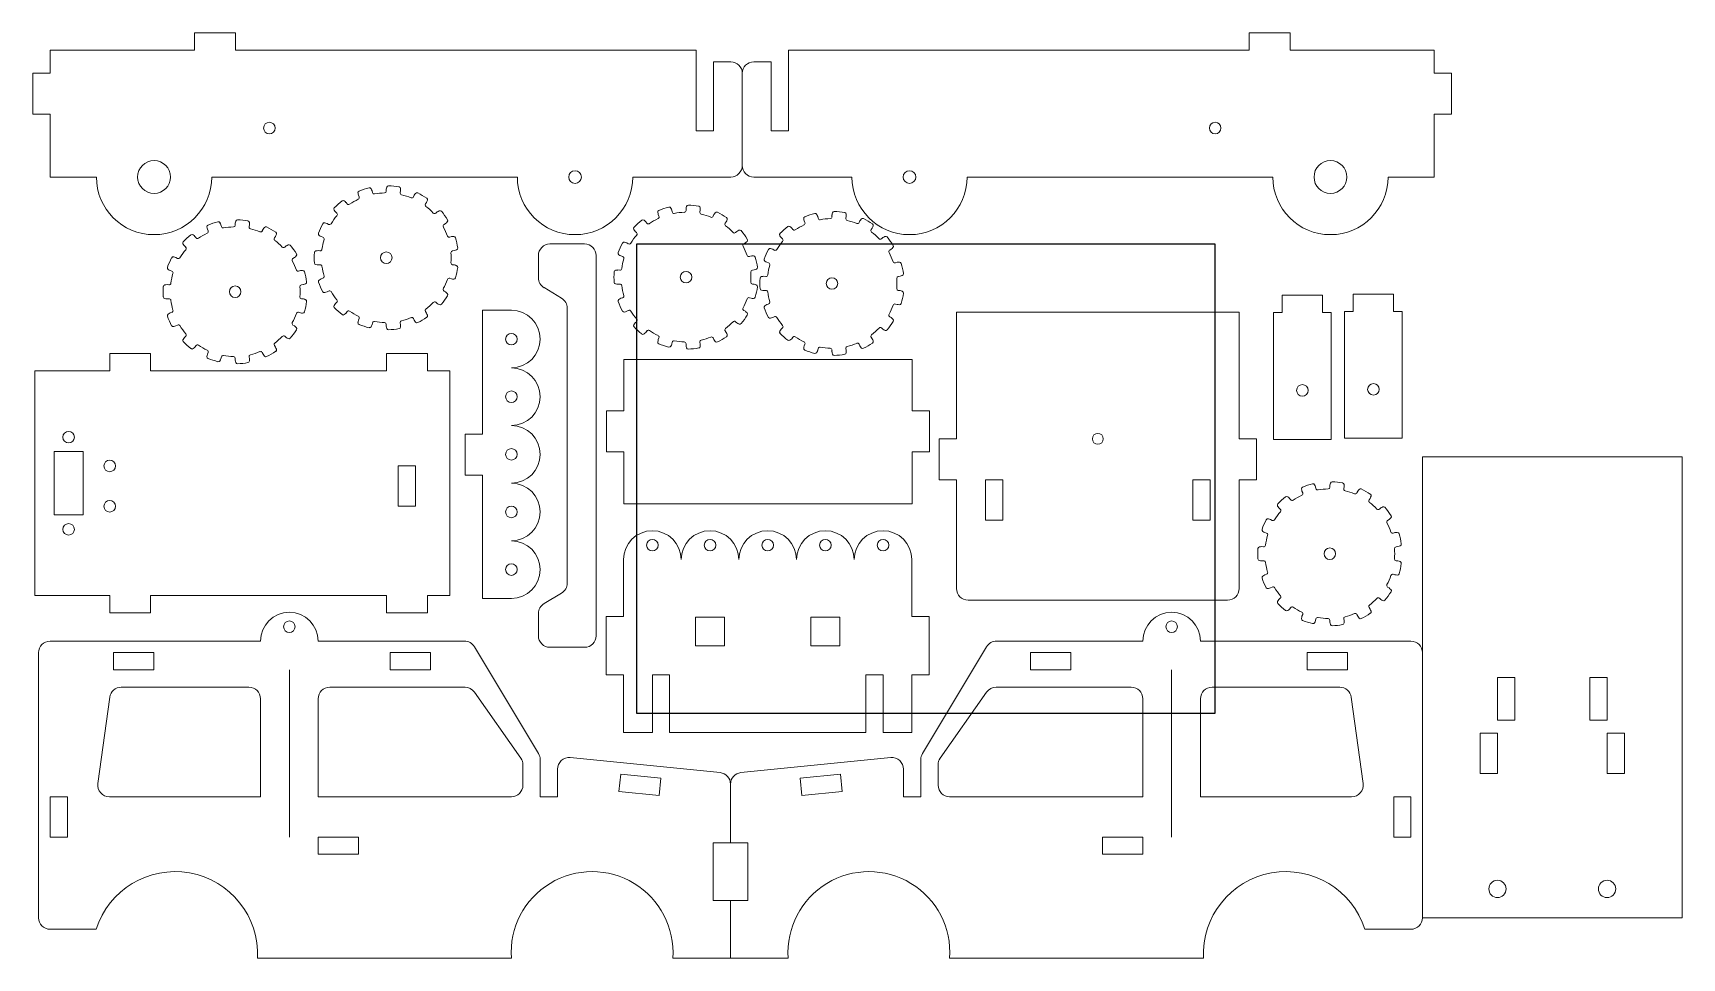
# Model space of a CAD drawing. Header units: millimetres. Extents: x 2 to 288, y 0 to 161.
import ezdxf

# ---------------------------------------------------------------- set-up
doc = ezdxf.new("R2010")
doc.units = ezdxf.units.MM
doc.header["$MEASUREMENT"] = 0
doc.layers.add('MARCA DE AGUA', color=7, linetype='Continuous', plot=False)
doc.layers.add('Objeto', color=7, linetype='Continuous', lineweight=18)

msp = doc.modelspace()

# ---------------------------------------------------------------- linework, layer by layer
at = {"layer": 'MARCA DE AGUA'}
msp.add_lwpolyline([(106.61, 123.96), (206.87, 123.96), (206.87, 42.44), (106.61, 42.44)], close=True, dxfattribs=at)
at = {"layer": 'Objeto'}
for p, q in [((29.92, 157.55), (29.92, 160.55)), ((29.92, 160.55), (37.02, 160.55)), ((37.02, 160.55), (37.02, 157.55)), ((219.92, 160.55), (212.82, 160.55)), ((212.82, 160.55), (212.82, 157.55)), ((219.92, 157.55), (219.92, 160.55)), ((4.92, 153.55), (4.92, 157.55)), ((4.92, 157.55), (29.92, 157.55)), ((39.92, 157.55), (37.02, 157.55)), ((44.92, 157.55), (39.92, 157.55)), ((116.92, 157.55), (44.92, 157.55)), ((116.92, 143.55), (116.92, 157.55)), ((132.92, 143.55), (132.92, 157.55)), ((132.92, 157.55), (204.92, 157.55)), ((204.92, 157.55), (209.92, 157.55)), ((209.92, 157.55), (212.82, 157.55)), ((244.92, 157.55), (219.92, 157.55)), ((244.92, 153.55), (244.92, 157.55)), ((119.92, 155.55), (119.92, 143.55)), ((122.92, 155.55), (119.92, 155.55)), ((126.92, 155.55), (129.92, 155.55)), ((129.92, 155.55), (129.92, 143.55)), ((1.92, 146.45), (1.92, 153.55)), ((1.92, 153.55), (4.92, 153.55)), ((124.92, 137.55), (124.92, 153.55)), ((124.92, 137.55), (124.92, 153.55)), ((247.92, 153.55), (244.92, 153.55)), ((247.92, 146.45), (247.92, 153.55)), ((4.92, 146.45), (1.92, 146.45)), ((4.92, 135.55), (4.92, 146.45)), ((244.92, 135.55), (244.92, 146.45)), ((244.92, 146.45), (247.92, 146.45)), ((119.92, 143.55), (116.92, 143.55)), ((129.92, 143.55), (132.92, 143.55)), ((4.92, 135.55), (12.92, 135.55)), ((32.92, 135.55), (44.92, 135.55)), ((44.92, 135.55), (85.92, 135.55)), ((105.92, 135.55), (122.92, 135.55)), ((143.92, 135.55), (126.92, 135.55)), ((204.92, 135.55), (163.92, 135.55)), ((216.92, 135.55), (204.92, 135.55)), ((244.92, 135.55), (236.92, 135.55)), ((58.49, 132.1), (58.36, 132.39)), ((60.79, 132.85), (60.72, 133.16)), ((63.19, 133.1), (63.19, 133.41)), ((65.59, 132.85), (65.66, 133.16)), ((67.89, 132.1), (68.02, 132.39)), ((54.6, 129.27), (54.36, 129.49)), ((56.4, 130.89), (56.21, 131.15)), ((69.98, 130.89), (70.17, 131.15)), ((71.78, 129.27), (72.01, 129.49)), ((110.47, 128.74), (110.34, 129.02)), ((112.77, 129.48), (112.7, 129.79)), ((115.17, 129.73), (115.17, 130.05)), ((117.58, 129.48), (117.64, 129.79)), ((119.87, 128.74), (120, 129.02)), ((138.08, 128.39), (138.01, 128.7)), ((140.48, 128.64), (140.48, 128.96)), ((142.88, 128.39), (142.95, 128.7)), ((32.29, 126.2), (32.16, 126.49)), ((34.59, 126.94), (34.52, 127.25)), ((36.99, 127.2), (36.99, 127.51)), ((39.4, 126.94), (39.46, 127.25)), ((41.69, 126.2), (41.82, 126.49)), ((53.18, 127.32), (52.91, 127.48)), ((73.2, 127.32), (73.47, 127.48)), ((106.58, 125.91), (106.35, 126.12)), ((108.38, 127.53), (108.19, 127.78)), ((121.97, 127.53), (122.15, 127.78)), ((123.76, 125.91), (124, 126.12)), ((133.69, 126.43), (133.5, 126.69)), ((135.78, 127.64), (135.65, 127.93)), ((145.18, 127.64), (145.31, 127.93)), ((147.27, 126.43), (147.46, 126.69)), ((28.4, 123.37), (28.17, 123.58)), ((30.2, 124.99), (30.01, 125.25)), ((43.79, 124.99), (43.97, 125.25)), ((45.58, 123.37), (45.82, 123.58)), ((52.2, 125.11), (51.9, 125.21)), ((74.18, 125.11), (74.48, 125.21)), ((97.57, 123.93), (91.57, 123.93)), ((105.16, 123.96), (104.89, 124.11)), ((125.18, 123.96), (125.46, 124.11)), ((130.47, 122.86), (130.2, 123.02)), ((131.89, 124.82), (131.65, 125.03)), ((149.07, 124.82), (149.3, 125.03)), ((150.49, 122.86), (150.76, 123.02)), ((26.98, 121.42), (26.71, 121.58)), ((47, 121.42), (47.28, 121.58)), ((51.69, 122.75), (51.38, 122.78)), ((51.69, 120.33), (51.38, 120.3)), ((74.68, 122.75), (75, 122.78)), ((74.68, 120.33), (75, 120.3)), ((89.57, 121.93), (89.57, 118.06)), ((99.57, 55.93), (99.57, 121.93)), ((104.18, 121.75), (103.88, 121.85)), ((126.17, 121.75), (126.47, 121.85)), ((129.49, 120.65), (129.19, 120.75)), ((151.47, 120.65), (151.77, 120.75)), ((26, 119.21), (25.7, 119.31)), ((47.99, 119.21), (48.29, 119.31)), ((52.2, 117.97), (51.9, 117.87)), ((74.18, 117.97), (74.48, 117.87)), ((103.68, 119.38), (103.36, 119.42)), ((126.67, 119.38), (126.98, 119.42)), ((128.98, 118.29), (128.67, 118.32)), ((151.97, 118.29), (152.29, 118.32)), ((25.5, 116.85), (25.18, 116.88)), ((25.5, 114.43), (25.18, 114.4)), ((48.49, 116.85), (48.8, 116.88)), ((48.49, 114.43), (48.8, 114.4)), ((53.18, 115.76), (52.91, 115.6)), ((73.2, 115.76), (73.47, 115.6)), ((90.54, 116.35), (93.6, 114.51)), ((103.68, 116.97), (103.36, 116.93)), ((104.18, 114.6), (103.88, 114.51)), ((126.17, 114.6), (126.47, 114.51)), ((126.67, 116.97), (126.98, 116.93)), ((128.98, 115.87), (128.67, 115.84)), ((151.97, 115.87), (152.29, 115.84)), ((218.55, 115.02), (225.55, 115.02)), ((218.55, 112.02), (218.55, 115.02)), ((225.55, 115.02), (225.55, 112.02)), ((230.87, 115.2), (237.87, 115.2)), ((230.87, 112.2), (230.87, 115.2)), ((237.87, 115.2), (237.87, 112.2)), ((26, 112.07), (25.7, 111.97)), ((47.99, 112.07), (48.29, 111.97)), ((54.6, 113.81), (54.36, 113.59)), ((56.4, 112.19), (56.21, 111.93)), ((69.98, 112.19), (70.17, 111.93)), ((71.78, 113.81), (72.01, 113.59)), ((79.88, 112.42), (79.88, 90.92)), ((79.88, 112.42), (84.88, 112.42)), ((94.57, 112.8), (94.57, 65.06)), ((105.16, 112.4), (104.89, 112.24)), ((125.18, 112.4), (125.46, 112.24)), ((129.49, 113.51), (129.19, 113.41)), ((151.47, 113.51), (151.77, 113.41)), ((162.08, 90.11), (162.08, 112.11)), ((162.08, 112.11), (211.08, 112.11)), ((211.08, 112.11), (211.08, 90.11)), ((217.05, 90.02), (217.05, 112.02)), ((217.05, 112.02), (218.55, 112.02)), ((225.55, 112.02), (227.05, 112.02)), ((227.05, 112.02), (227.05, 90.02)), ((229.37, 90.2), (229.37, 112.2)), ((229.37, 112.2), (230.87, 112.2)), ((237.87, 112.2), (239.37, 112.2)), ((239.37, 112.2), (239.37, 90.2)), ((26.98, 109.86), (26.71, 109.7)), ((47, 109.86), (47.28, 109.7)), ((58.49, 110.98), (58.36, 110.69)), ((60.79, 110.23), (60.72, 109.92)), ((63.19, 109.98), (63.19, 109.66)), ((65.59, 110.23), (65.66, 109.92)), ((67.89, 110.98), (68.02, 110.69)), ((106.58, 110.44), (106.35, 110.23)), ((108.38, 108.83), (108.19, 108.57)), ((121.97, 108.83), (122.15, 108.57)), ((123.76, 110.44), (124, 110.23)), ((130.47, 111.3), (130.2, 111.14)), ((131.89, 109.35), (131.65, 109.14)), ((149.07, 109.35), (149.3, 109.14)), ((150.49, 111.3), (150.76, 111.14)), ((28.4, 107.9), (28.17, 107.69)), ((30.2, 106.29), (30.01, 106.03)), ((43.79, 106.29), (43.97, 106.03)), ((45.58, 107.9), (45.82, 107.69)), ((110.47, 107.62), (110.34, 107.33)), ((112.77, 106.87), (112.7, 106.56)), ((115.17, 106.62), (115.17, 106.3)), ((117.58, 106.87), (117.64, 106.56)), ((119.87, 107.62), (120, 107.33)), ((133.69, 107.73), (133.5, 107.47)), ((135.78, 106.52), (135.65, 106.23)), ((145.18, 106.52), (145.31, 106.23)), ((147.27, 107.73), (147.46, 107.47)), ((15.23, 101.9), (15.23, 104.9)), ((15.23, 104.9), (22.33, 104.9)), ((22.33, 104.9), (22.33, 101.9)), ((32.29, 105.08), (32.16, 104.79)), ((34.59, 104.33), (34.52, 104.02)), ((36.99, 104.08), (36.99, 103.76)), ((39.4, 104.33), (39.46, 104.02)), ((41.69, 105.08), (41.82, 104.79)), ((70.33, 104.9), (63.23, 104.9)), ((63.23, 104.9), (63.23, 101.9)), ((70.33, 104.9), (70.33, 101.9)), ((104.38, 103.85), (104.38, 94.95)), ((154.38, 103.85), (104.38, 103.85)), ((138.08, 105.78), (138.01, 105.47)), ((140.48, 105.52), (140.48, 105.21)), ((142.88, 105.78), (142.95, 105.47)), ((154.38, 94.95), (154.38, 103.85)), ((2.23, 101.9), (15.23, 101.9)), ((2.23, 62.9), (2.23, 101.9)), ((22.33, 101.9), (63.23, 101.9)), ((70.33, 101.9), (74.23, 101.9)), ((74.23, 101.9), (74.23, 62.9)), ((101.38, 87.85), (101.38, 94.95)), ((101.38, 94.95), (104.38, 94.95)), ((157.38, 94.95), (154.38, 94.95)), ((157.38, 87.85), (157.38, 94.95)), ((79.88, 90.92), (76.88, 90.92)), ((76.88, 90.92), (76.88, 83.82)), ((159.08, 83.01), (159.08, 90.11)), ((159.08, 90.11), (162.08, 90.11)), ((211.08, 90.11), (214.08, 90.11)), ((214.08, 90.11), (214.08, 83.01)), ((227.05, 90.02), (217.05, 90.02)), ((239.37, 90.2), (229.37, 90.2)), ((10.6, 87.9), (5.6, 87.9)), ((5.6, 87.9), (5.6, 76.9)), ((10.6, 87.9), (10.6, 76.9)), ((101.38, 87.85), (104.38, 87.85)), ((104.38, 87.85), (104.38, 78.85)), ((154.38, 78.85), (154.38, 87.85)), ((154.38, 87.85), (157.38, 87.85)), ((76.88, 83.82), (79.88, 83.82)), ((79.88, 83.82), (79.88, 62.42)), ((162.08, 83.01), (159.08, 83.01)), ((162.08, 64.11), (162.08, 83.01)), ((214.08, 83.01), (211.08, 83.01)), ((211.08, 83.01), (211.08, 64.11)), ((222.11, 80.73), (221.98, 81.02)), ((224.41, 81.48), (224.34, 81.79)), ((226.81, 81.73), (226.81, 82.05)), ((229.21, 81.48), (229.28, 81.79)), ((231.51, 80.73), (231.64, 81.02)), ((104.38, 78.85), (154.38, 78.85)), ((218.22, 77.91), (217.99, 78.12)), ((220.02, 79.52), (219.83, 79.78)), ((233.61, 79.52), (233.79, 79.78)), ((235.4, 77.91), (235.64, 78.12)), ((10.6, 76.9), (5.6, 76.9)), ((216.8, 75.95), (216.53, 76.11)), ((236.82, 75.95), (237.1, 76.11)), ((215.82, 73.74), (215.52, 73.84)), ((237.8, 73.74), (238.11, 73.84)), ((104.33, 59.26), (104.33, 69.16)), ((154.33, 59.26), (154.33, 69.16)), ((215.32, 71.38), (215, 71.41)), ((215.32, 68.96), (215, 68.93)), ((238.31, 71.38), (238.62, 71.41)), ((238.31, 68.96), (238.62, 68.93)), ((215.82, 66.6), (215.52, 66.5)), ((237.8, 66.6), (238.11, 66.5)), ((93.6, 63.35), (90.54, 61.51)), ((216.8, 64.39), (216.53, 64.23)), ((236.82, 64.39), (237.1, 64.23)), ((15.23, 62.9), (2.23, 62.9)), ((15.23, 59.9), (15.23, 62.9)), ((63.23, 62.9), (22.33, 62.9)), ((22.33, 59.9), (22.33, 62.9)), ((63.23, 59.9), (63.23, 62.9)), ((74.23, 62.9), (70.33, 62.9)), ((70.33, 62.9), (70.33, 59.9)), ((84.88, 62.42), (79.88, 62.42)), ((209.08, 62.11), (164.08, 62.11)), ((218.22, 62.44), (217.99, 62.23)), ((220.02, 60.82), (219.83, 60.56)), ((233.61, 60.82), (233.79, 60.56)), ((235.4, 62.44), (235.64, 62.23)), ((15.23, 59.9), (22.33, 59.9)), ((70.33, 59.9), (63.23, 59.9)), ((89.57, 59.8), (89.57, 55.93)), ((101.33, 49.16), (101.33, 59.26)), ((101.33, 59.26), (104.33, 59.26)), ((157.33, 59.26), (154.33, 59.26)), ((157.33, 49.16), (157.33, 59.26)), ((222.11, 59.61), (221.98, 59.32)), ((224.41, 58.87), (224.34, 58.56)), ((226.81, 58.61), (226.81, 58.3)), ((229.21, 58.87), (229.28, 58.56)), ((231.51, 59.61), (231.64, 59.32)), ((41.38, 55), (4.88, 55)), ((76.75, 55), (51.38, 55)), ((169.01, 55), (194.38, 55)), ((204.38, 55), (240.88, 55)), ((2.88, 53), (2.88, 7)), ((89.6, 35.48), (78.46, 54.03)), ((91.57, 53.93), (97.57, 53.93)), ((156.17, 35.48), (167.3, 54.03)), ((242.88, 53), (242.88, 7)), ((46.38, 50), (46.38, 21)), ((104.33, 49.16), (101.33, 49.16)), ((104.33, 39.16), (104.33, 49.16)), ((109.33, 39.16), (109.33, 49.16)), ((109.33, 49.16), (112.33, 49.16)), ((112.33, 49.16), (112.33, 39.16)), ((146.33, 39.16), (146.33, 49.16)), ((146.33, 49.16), (149.33, 49.16)), ((149.33, 49.16), (149.33, 39.16)), ((154.33, 39.16), (154.33, 49.16)), ((154.33, 49.16), (157.33, 49.16)), ((199.38, 50), (199.38, 21)), ((17.22, 47), (39.38, 47)), ((76.84, 47), (53.38, 47)), ((86.52, 34.69), (78.48, 46.15)), ((159.24, 34.69), (167.28, 46.15)), ((168.92, 47), (192.38, 47)), ((228.55, 47), (206.38, 47)), ((13.19, 30.27), (15.24, 45.27)), ((41.38, 45), (41.38, 28)), ((51.38, 45), (51.38, 28)), ((194.38, 45), (194.38, 28)), ((204.38, 45), (204.38, 28)), ((232.57, 30.27), (230.53, 45.27)), ((109.33, 39.16), (104.33, 39.16)), ((112.33, 39.16), (146.33, 39.16)), ((149.33, 39.16), (154.33, 39.16)), ((89.88, 28), (89.88, 34.45)), ((121.08, 32.18), (95.08, 34.78)), ((124.68, 32.18), (150.68, 34.78)), ((155.88, 28), (155.88, 34.45)), ((86.88, 30), (86.88, 33.54)), ((92.88, 32.79), (92.88, 28)), ((103.84, 31.89), (103.54, 28.91)), ((110.8, 31.2), (103.84, 31.89)), ((134.96, 31.2), (141.93, 31.89)), ((141.93, 31.89), (142.23, 28.91)), ((152.88, 32.79), (152.88, 28)), ((158.88, 30), (158.88, 33.54)), ((110.5, 28.21), (103.54, 28.91)), ((110.8, 31.2), (110.5, 28.21)), ((122.88, 20), (122.88, 30.19)), ((122.88, 20), (122.88, 30.19)), ((134.96, 31.2), (135.26, 28.21)), ((135.26, 28.21), (142.23, 28.91)), ((41.38, 28), (15.17, 28)), ((51.38, 28), (84.88, 28)), ((92.88, 28), (89.88, 28)), ((152.88, 28), (155.88, 28)), ((194.38, 28), (160.88, 28)), ((204.38, 28), (230.59, 28)), ((119.88, 10), (119.88, 20)), ((119.88, 20), (122.88, 20)), ((125.88, 20), (122.88, 20)), ((125.88, 10), (125.88, 20)), ((122.88, 10), (119.88, 10)), ((122.88, 0), (122.88, 10)), ((122.88, 0), (122.88, 10)), ((122.88, 10), (125.88, 10)), ((4.88, 5), (12.88, 5)), ((240.88, 5), (232.88, 5)), ((84.88, 0), (40.88, 0)), ((112.88, 0), (122.88, 0)), ((132.88, 0), (122.88, 0)), ((160.88, 0), (204.88, 0))]:
    msp.add_line(p, q, dxfattribs=at)
for points in [[(242.88, 7), (242.88, 87), (287.88, 87), (287.88, 7)], [(65.23, 85.4), (68.23, 85.4), (68.23, 78.4), (65.23, 78.4)], [(167.08, 83.01), (170.08, 83.01), (170.08, 76.01), (167.08, 76.01)], [(203.08, 83.01), (206.08, 83.01), (206.08, 76.01), (203.08, 76.01)], [(116.83, 59.16), (121.83, 59.16), (121.83, 54.16), (116.83, 54.16)], [(136.83, 59.16), (141.83, 59.16), (141.83, 54.16), (136.83, 54.16)], [(15.88, 50), (22.88, 50), (22.88, 53), (15.88, 53)], [(63.88, 50), (70.88, 50), (70.88, 53), (63.88, 53)], [(181.88, 50), (174.88, 50), (174.88, 53), (181.88, 53)], [(229.88, 50), (222.88, 50), (222.88, 53), (229.88, 53)], [(255.88, 41.3), (255.88, 48.7), (258.88, 48.7), (258.88, 41.3)], [(271.88, 41.3), (271.88, 48.7), (274.88, 48.7), (274.88, 41.3)], [(252.88, 32), (252.88, 39), (255.88, 39), (255.88, 32)], [(274.88, 32), (274.88, 39), (277.88, 39), (277.88, 32)], [(4.88, 28), (7.88, 28), (7.88, 21), (4.88, 21)], [(240.88, 28), (237.88, 28), (237.88, 21), (240.88, 21)], [(51.38, 21), (58.38, 21), (58.38, 18), (51.38, 18)], [(194.38, 21), (187.38, 21), (187.38, 18), (194.38, 18)]]:
    msp.add_lwpolyline(points, close=True, dxfattribs=at)
for centre, radius in [((42.92, 144.05), 1), ((206.92, 144.05), 1), ((22.92, 135.55), 2.85), ((226.92, 135.55), 2.85), ((95.92, 135.55), 1.1), ((153.92, 135.55), 1.1), ((63.19, 121.54), 1), ((115.17, 118.18), 1), ((140.48, 117.08), 1), ((36.99, 115.64), 1), ((84.88, 107.42), 1), ((84.88, 97.42), 1), ((222.05, 98.52), 1), ((234.37, 98.7), 1), ((8.1, 90.4), 1), ((186.58, 90.11), 0.95), ((15.23, 85.4), 1), ((84.88, 87.42), 1), ((15.23, 78.4), 1), ((84.88, 77.42), 1), ((8.1, 74.4), 1), ((109.33, 71.66), 1), ((119.33, 71.66), 1), ((129.33, 71.66), 1), ((139.33, 71.66), 1), ((149.33, 71.66), 1), ((226.81, 70.17), 1), ((84.88, 67.42), 1), ((46.38, 57.5), 1), ((199.38, 57.5), 1), ((255.88, 12), 1.5), ((274.88, 12), 1.5)]:
    msp.add_circle(centre, radius, dxfattribs=at)
for centre, radius, start, end in [((122.92, 153.55), 2, 0, 90), ((126.92, 153.55), 2, 90, 180), ((122.92, 137.55), 2, 270, 0), ((126.92, 137.55), 2, 180, 270), ((22.92, 135.55), 10, 180, 0), ((95.92, 135.55), 10, 180, 0), ((153.92, 135.55), 10, 180, 0), ((226.92, 135.55), 10, 180, 0), ((63.19, 121.54), 11.25, 115.5487, 124.4513), ((58.59, 132.83), 0.312, 112.1684, 188.4406), ((62.36, 133.39), 4.12, 188.4406, 194), ((58.2, 131.97), 0.312, 295.5487, 24), ((63.19, 121.54), 12.5, 103.8316, 112.1684), ((60.28, 133.37), 0.312, 27.5594, 103.8316), ((56.9, 131.61), 4.12, 22, 27.5594), ((61.09, 132.91), 0.312, 192, 280.4513), ((63.19, 121.54), 11.25, 91.5487, 100.4513), ((62.88, 133.1), 0.312, 271.5487, 0), ((67.25, 132.7), 4.12, 164.4406, 170), ((63.58, 133.72), 0.312, 88.1684, 164.4406), ((63.19, 121.54), 12.5, 79.8316, 88.1684), ((65.34, 133.54), 0.312, 3.5594, 79.8316), ((65.9, 132.78), 0.312, 168, 256.4513), ((61.54, 133.3), 4.12, 358, 3.5594), ((63.19, 121.54), 11.25, 67.5487, 76.4513), ((67.61, 132.23), 0.312, 247.5487, 336), ((71.44, 130.08), 4.12, 140.4406, 146), ((68.5, 132.51), 0.312, 64.1684, 140.4406), ((63.19, 121.54), 12.5, 55.8316, 64.1684), ((70.03, 131.62), 0.312, 339.5594, 55.8316), ((63.19, 121.54), 11.25, 139.5487, 148.4513), ((54.4, 129.98), 0.312, 136.1684, 212.4406), ((57.61, 132.02), 4.12, 212.4406, 218), ((63.19, 121.54), 12.5, 127.8316, 136.1684), ((54.39, 129.04), 0.312, 319.5487, 48), ((55.71, 131.17), 0.312, 51.5594, 127.8316), ((53.34, 128.18), 4.12, 46, 51.5594), ((56.65, 131.07), 0.312, 216, 304.4513), ((70.24, 130.71), 0.312, 144, 232.4513), ((63.19, 121.54), 11.25, 43.5487, 52.4513), ((66.46, 132.95), 4.12, 334, 339.5594), ((71.57, 129.51), 0.312, 223.5487, 312), ((74.2, 125.99), 4.12, 116.4406, 122), ((72.5, 129.4), 0.312, 40.1684, 116.4406), ((63.19, 121.54), 12.5, 31.8316, 40.1684), ((110.57, 129.46), 0.312, 112.1684, 188.4406), ((114.35, 130.02), 4.12, 188.4406, 194), ((110.19, 128.61), 0.312, 295.5487, 24), ((115.17, 118.18), 12.5, 103.8316, 112.1684), ((112.26, 130.01), 0.312, 27.5594, 103.8316), ((108.88, 128.25), 4.12, 22, 27.5594), ((113.08, 129.55), 0.312, 192, 280.4513), ((115.17, 118.18), 11.25, 91.5487, 100.4513), ((114.86, 129.73), 0.312, 271.5487, 0), ((119.23, 129.33), 4.12, 164.4406, 170), ((115.56, 130.36), 0.312, 88.1684, 164.4406), ((115.17, 118.18), 12.5, 79.8316, 88.1684), ((117.32, 130.17), 0.312, 3.5594, 79.8316), ((117.88, 129.42), 0.312, 168, 256.4513), ((113.52, 129.94), 4.12, 358, 3.5594), ((115.17, 118.18), 11.25, 67.5487, 76.4513), ((119.59, 128.86), 0.312, 247.5487, 336), ((123.42, 126.72), 4.12, 140.4406, 146), ((120.48, 129.15), 0.312, 64.1684, 140.4406), ((115.17, 118.18), 12.5, 55.8316, 64.1684), ((140.48, 117.08), 12.5, 103.8316, 112.1684), ((137.57, 128.92), 0.312, 27.5594, 103.8316), ((134.19, 127.15), 4.12, 22, 27.5594), ((144.54, 128.24), 4.12, 164.4406, 170), ((140.87, 129.26), 0.312, 88.1684, 164.4406), ((140.48, 117.08), 12.5, 79.8316, 88.1684), ((142.63, 129.08), 0.312, 3.5594, 79.8316), ((138.83, 128.84), 4.12, 358, 3.5594), ((32.39, 126.93), 0.312, 112.1684, 188.4406), ((36.16, 127.48), 4.12, 188.4406, 194), ((32.01, 126.07), 0.312, 295.5487, 24), ((36.99, 115.64), 12.5, 103.8316, 112.1684), ((34.08, 127.47), 0.312, 27.5594, 103.8316), ((30.7, 125.71), 4.12, 22, 27.5594), ((34.9, 127.01), 0.312, 192, 280.4513), ((36.99, 115.64), 11.25, 91.5487, 100.4513), ((36.68, 127.2), 0.312, 271.5487, 0), ((41.05, 126.8), 4.12, 164.4406, 170), ((37.38, 127.82), 0.312, 88.1684, 164.4406), ((36.99, 115.64), 12.5, 79.8316, 88.1684), ((39.14, 127.63), 0.312, 3.5594, 79.8316), ((39.7, 126.88), 0.312, 168, 256.4513), ((35.34, 127.4), 4.12, 358, 3.5594), ((36.99, 115.64), 11.25, 67.5487, 76.4513), ((41.41, 126.32), 0.312, 247.5487, 336), ((45.24, 124.18), 4.12, 140.4406, 146), ((42.3, 126.61), 0.312, 64.1684, 140.4406), ((36.99, 115.64), 12.5, 55.8316, 64.1684), ((43.84, 125.72), 0.312, 339.5594, 55.8316), ((63.19, 121.54), 12.5, 151.8316, 160.1684), ((52.45, 127.29), 0.312, 75.5594, 151.8316), ((51.5, 123.6), 4.12, 70, 75.5594), ((53.34, 127.59), 0.312, 240, 328.4513), ((73.36, 127.05), 0.312, 120, 208.4513), ((63.19, 121.54), 11.25, 19.5487, 28.4513), ((70.82, 130.64), 4.12, 310, 315.5594), ((73.54, 127.97), 0.312, 315.5594, 31.8316), ((106.38, 126.62), 0.312, 136.1684, 212.4406), ((109.6, 128.66), 4.12, 212.4406, 218), ((115.17, 118.18), 12.5, 127.8316, 136.1684), ((106.37, 125.68), 0.312, 319.5487, 48), ((107.7, 127.8), 0.312, 51.5594, 127.8316), ((105.33, 124.82), 4.12, 46, 51.5594), ((108.63, 127.71), 0.312, 216, 304.4513), ((115.17, 118.18), 11.25, 115.5487, 124.4513), ((122.22, 127.34), 0.312, 144, 232.4513), ((115.17, 118.18), 11.25, 43.5487, 52.4513), ((118.45, 129.59), 4.12, 334, 339.5594), ((122.02, 128.26), 0.312, 339.5594, 55.8316), ((123.55, 126.14), 0.312, 223.5487, 312), ((126.18, 122.62), 4.12, 116.4406, 122), ((124.49, 126.04), 0.312, 40.1684, 116.4406), ((115.17, 118.18), 12.5, 31.8316, 40.1684), ((140.48, 117.08), 12.5, 127.8316, 136.1684), ((133, 126.71), 0.312, 51.5594, 127.8316), ((130.63, 123.72), 4.12, 46, 51.5594), ((133.94, 126.62), 0.312, 216, 304.4513), ((140.48, 117.08), 11.25, 115.5487, 124.4513), ((135.88, 128.37), 0.312, 112.1684, 188.4406), ((139.65, 128.93), 4.12, 188.4406, 194), ((135.49, 127.51), 0.312, 295.5487, 24), ((138.38, 128.45), 0.312, 192, 280.4513), ((140.48, 117.08), 11.25, 91.5487, 100.4513), ((140.17, 128.64), 0.312, 271.5487, 0), ((143.19, 128.32), 0.312, 168, 256.4513), ((140.48, 117.08), 11.25, 67.5487, 76.4513), ((144.9, 127.77), 0.312, 247.5487, 336), ((148.73, 125.62), 4.12, 140.4406, 146), ((145.79, 128.05), 0.312, 64.1684, 140.4406), ((140.48, 117.08), 12.5, 55.8316, 64.1684), ((147.53, 126.25), 0.312, 144, 232.4513), ((140.48, 117.08), 11.25, 43.5487, 52.4513), ((143.75, 128.5), 4.12, 334, 339.5594), ((147.32, 127.17), 0.312, 339.5594, 55.8316), ((28.2, 124.08), 0.312, 136.1684, 212.4406), ((31.42, 126.12), 4.12, 212.4406, 218), ((36.99, 115.64), 12.5, 127.8316, 136.1684), ((28.19, 123.14), 0.312, 319.5487, 48), ((29.52, 125.26), 0.312, 51.5594, 127.8316), ((27.15, 122.28), 4.12, 46, 51.5594), ((30.45, 125.17), 0.312, 216, 304.4513), ((36.99, 115.64), 11.25, 115.5487, 124.4513), ((44.04, 124.81), 0.312, 144, 232.4513), ((36.99, 115.64), 11.25, 43.5487, 52.4513), ((40.27, 127.05), 4.12, 334, 339.5594), ((45.37, 123.6), 0.312, 223.5487, 312), ((48, 120.09), 4.12, 116.4406, 122), ((46.31, 123.5), 0.312, 40.1684, 116.4406), ((36.99, 115.64), 12.5, 31.8316, 40.1684), ((51.72, 125.67), 0.312, 160.1684, 236.4406), ((53.83, 128.85), 4.12, 236.4406, 242), ((51.73, 123.06), 0.312, 264, 352.4513), ((63.19, 121.54), 11.25, 163.5487, 172.4513), ((52.1, 124.81), 0.312, 343.5487, 72), ((74.09, 125.41), 0.312, 199.5487, 288), ((75.06, 121.13), 4.12, 92.4406, 98), ((74.9, 124.93), 0.312, 16.1684, 92.4406), ((63.19, 121.54), 12.5, 7.8316, 16.1684), ((75.26, 123.2), 0.312, 291.5594, 7.8316), ((91.57, 121.93), 2, 90, 180), ((97.57, 121.93), 2, 0, 90), ((115.17, 118.18), 12.5, 151.8316, 160.1684), ((104.43, 123.93), 0.312, 75.5594, 151.8316), ((103.48, 120.24), 4.12, 70, 75.5594), ((105.32, 124.23), 0.312, 240, 328.4513), ((115.17, 118.18), 11.25, 139.5487, 148.4513), ((125.34, 123.68), 0.312, 120, 208.4513), ((115.17, 118.18), 11.25, 19.5487, 28.4513), ((122.81, 127.27), 4.12, 310, 315.5594), ((125.53, 124.6), 0.312, 315.5594, 31.8316), ((140.48, 117.08), 12.5, 151.8316, 160.1684), ((129.74, 122.84), 0.312, 75.5594, 151.8316), ((128.79, 119.14), 4.12, 70, 75.5594), ((130.63, 123.13), 0.312, 240, 328.4513), ((140.48, 117.08), 11.25, 139.5487, 148.4513), ((131.69, 125.52), 0.312, 136.1684, 212.4406), ((134.9, 127.57), 4.12, 212.4406, 218), ((131.68, 124.58), 0.312, 319.5487, 48), ((148.86, 125.05), 0.312, 223.5487, 312), ((151.49, 121.53), 4.12, 116.4406, 122), ((149.79, 124.94), 0.312, 40.1684, 116.4406), ((140.48, 117.08), 12.5, 31.8316, 40.1684), ((148.11, 126.18), 4.12, 310, 315.5594), ((150.83, 123.51), 0.312, 315.5594, 31.8316), ((36.99, 115.64), 12.5, 151.8316, 160.1684), ((26.25, 121.39), 0.312, 75.5594, 151.8316), ((25.3, 117.7), 4.12, 70, 75.5594), ((27.14, 121.69), 0.312, 240, 328.4513), ((36.99, 115.64), 11.25, 139.5487, 148.4513), ((47.16, 121.15), 0.312, 120, 208.4513), ((36.99, 115.64), 11.25, 19.5487, 28.4513), ((44.63, 124.74), 4.12, 310, 315.5594), ((47.35, 122.07), 0.312, 315.5594, 31.8316), ((63.19, 121.54), 12.5, 175.8316, 184.1684), ((51.03, 122.43), 0.312, 99.5594, 175.8316), ((51.03, 120.65), 0.312, 184.1684, 260.4406), ((51.67, 118.67), 4.12, 94, 99.5594), ((51.67, 124.41), 4.12, 260.4406, 266), ((51.73, 120.02), 0.312, 7.5487, 96), ((74.72, 122.44), 0.312, 96, 184.4513), ((74.72, 120.64), 0.312, 175.5487, 264), ((63.19, 121.54), 11.25, 355.5487, 4.4513), ((73.86, 126.75), 4.12, 286, 291.5594), ((73.86, 116.33), 4.12, 68.4406, 74), ((75.26, 119.88), 0.312, 352.1684, 68.4406), ((103.71, 122.31), 0.312, 160.1684, 236.4406), ((105.82, 125.49), 4.12, 236.4406, 242), ((115.17, 118.18), 11.25, 163.5487, 172.4513), ((104.08, 121.45), 0.312, 343.5487, 72), ((126.07, 122.05), 0.312, 199.5487, 288), ((127.04, 117.76), 4.12, 92.4406, 98), ((126.88, 121.57), 0.312, 16.1684, 92.4406), ((115.17, 118.18), 12.5, 7.8316, 16.1684), ((129.01, 121.22), 0.312, 160.1684, 236.4406), ((131.12, 124.39), 4.12, 236.4406, 242), ((140.48, 117.08), 11.25, 163.5487, 172.4513), ((129.39, 120.36), 0.312, 343.5487, 72), ((150.65, 122.59), 0.312, 120, 208.4513), ((140.48, 117.08), 11.25, 19.5487, 28.4513), ((151.38, 120.95), 0.312, 199.5487, 288), ((152.35, 116.67), 4.12, 92.4406, 98), ((152.19, 120.48), 0.312, 16.1684, 92.4406), ((140.48, 117.08), 12.5, 7.8316, 16.1684), ((25.53, 119.77), 0.312, 160.1684, 236.4406), ((27.64, 122.95), 4.12, 236.4406, 242), ((36.99, 115.64), 11.25, 163.5487, 172.4513), ((25.9, 118.91), 0.312, 343.5487, 72), ((47.89, 119.51), 0.312, 199.5487, 288), ((48.86, 115.22), 4.12, 92.4406, 98), ((48.7, 119.03), 0.312, 16.1684, 92.4406), ((36.99, 115.64), 12.5, 7.8316, 16.1684), ((49.07, 117.3), 0.312, 291.5594, 7.8316), ((51.72, 117.41), 0.312, 123.5594, 199.8316), ((63.19, 121.54), 12.5, 199.8316, 208.1684), ((53.83, 114.23), 4.12, 118, 123.5594), ((63.19, 121.54), 11.25, 187.5487, 196.4513), ((52.1, 118.27), 0.312, 288, 16.4513), ((63.19, 121.54), 11.25, 331.5487, 340.4513), ((74.09, 117.67), 0.312, 72, 160.4513), ((75.06, 121.95), 4.12, 262, 267.5594), ((74.9, 118.15), 0.312, 267.5594, 343.8316), ((63.19, 121.54), 12.5, 343.8316, 352.1684), ((91.57, 118.06), 2, 180, 239.0362), ((115.17, 118.18), 12.5, 175.8316, 184.1684), ((103.02, 119.06), 0.312, 99.5594, 175.8316), ((103.02, 117.29), 0.312, 184.1684, 260.4406), ((103.65, 115.3), 4.12, 94, 99.5594), ((103.71, 119.7), 0.312, 264, 352.4513), ((126.7, 119.07), 0.312, 96, 184.4513), ((115.17, 118.18), 11.25, 355.5487, 4.4513), ((126.7, 117.28), 0.312, 175.5487, 264), ((125.85, 123.38), 4.12, 286, 291.5594), ((127.25, 119.84), 0.312, 291.5594, 7.8316), ((140.48, 117.08), 12.5, 175.8316, 184.1684), ((128.32, 117.97), 0.312, 99.5594, 175.8316), ((128.96, 114.21), 4.12, 94, 99.5594), ((129.02, 118.6), 0.312, 264, 352.4513), ((152.01, 117.98), 0.312, 96, 184.4513), ((140.48, 117.08), 11.25, 355.5487, 4.4513), ((151.15, 122.29), 4.12, 286, 291.5594), ((152.55, 118.74), 0.312, 291.5594, 7.8316), ((36.99, 115.64), 12.5, 175.8316, 184.1684), ((24.84, 116.52), 0.312, 99.5594, 175.8316), ((24.84, 114.75), 0.312, 184.1684, 260.4406), ((25.47, 112.77), 4.12, 94, 99.5594), ((25.47, 118.51), 4.12, 260.4406, 266), ((25.53, 117.16), 0.312, 264, 352.4513), ((25.53, 114.12), 0.312, 7.5487, 96), ((48.52, 116.54), 0.312, 96, 184.4513), ((36.99, 115.64), 11.25, 355.5487, 4.4513), ((48.52, 114.74), 0.312, 175.5487, 264), ((47.67, 120.84), 4.12, 286, 291.5594), ((47.67, 110.43), 4.12, 68.4406, 74), ((52.45, 115.79), 0.312, 208.1684, 284.4406), ((51.5, 119.48), 4.12, 284.4406, 290), ((53.34, 115.49), 0.312, 31.5487, 120), ((63.19, 121.54), 11.25, 211.5487, 220.4513), ((63.19, 121.54), 12.5, 319.8316, 328.1684), ((73.36, 116.03), 0.312, 151.5487, 240), ((70.82, 112.44), 4.12, 44.4406, 50), ((73.54, 115.11), 0.312, 328.1684, 44.4406), ((92.57, 112.8), 2, 0, 59.0362), ((103.65, 121.05), 4.12, 260.4406, 266), ((105.82, 110.87), 4.12, 118, 123.5594), ((103.71, 116.66), 0.312, 7.5487, 96), ((115.17, 118.18), 11.25, 187.5487, 196.4513), ((104.08, 114.9), 0.312, 288, 16.4513), ((115.17, 118.18), 11.25, 331.5487, 340.4513), ((126.07, 114.31), 0.312, 72, 160.4513), ((127.04, 118.59), 4.12, 262, 267.5594), ((126.88, 114.78), 0.312, 267.5594, 343.8316), ((125.85, 112.97), 4.12, 68.4406, 74), ((115.17, 118.18), 12.5, 343.8316, 352.1684), ((127.25, 116.52), 0.312, 352.1684, 68.4406), ((128.32, 116.2), 0.312, 184.1684, 260.4406), ((128.96, 119.95), 4.12, 260.4406, 266), ((129.02, 115.56), 0.312, 7.5487, 96), ((140.48, 117.08), 11.25, 187.5487, 196.4513), ((152.01, 116.18), 0.312, 175.5487, 264), ((151.15, 111.88), 4.12, 68.4406, 74), ((140.48, 117.08), 12.5, 343.8316, 352.1684), ((152.55, 115.42), 0.312, 352.1684, 68.4406), ((25.53, 111.5), 0.312, 123.5594, 199.8316), ((27.64, 108.33), 4.12, 118, 123.5594), ((36.99, 115.64), 11.25, 187.5487, 196.4513), ((25.9, 112.36), 0.312, 288, 16.4513), ((36.99, 115.64), 11.25, 331.5487, 340.4513), ((47.89, 111.77), 0.312, 72, 160.4513), ((48.86, 116.05), 4.12, 262, 267.5594), ((48.7, 112.24), 0.312, 267.5594, 343.8316), ((36.99, 115.64), 12.5, 343.8316, 352.1684), ((49.07, 113.98), 0.312, 352.1684, 68.4406), ((54.4, 113.1), 0.312, 147.5594, 223.8316), ((57.61, 111.05), 4.12, 142, 147.5594), ((63.19, 121.54), 12.5, 223.8316, 232.1684), ((54.39, 114.04), 0.312, 312, 40.4513), ((55.71, 111.91), 0.312, 232.1684, 308.4406), ((53.34, 114.9), 4.12, 308.4406, 314), ((56.65, 112.01), 0.312, 55.5487, 144), ((63.19, 121.54), 11.25, 235.5487, 244.4513), ((70.24, 112.37), 0.312, 127.5487, 216), ((63.19, 121.54), 11.25, 307.5487, 316.4513), ((66.46, 110.12), 4.12, 20.4406, 26), ((70.03, 111.46), 0.312, 304.1684, 20.4406), ((71.57, 113.57), 0.312, 48, 136.4513), ((74.2, 117.09), 4.12, 238, 243.5594), ((72.5, 113.68), 0.312, 243.5594, 319.8316), ((84.88, 107.42), 5, 270, 90), ((103.71, 114.04), 0.312, 123.5594, 199.8316), ((115.17, 118.18), 12.5, 199.8316, 208.1684), ((104.43, 112.42), 0.312, 208.1684, 284.4406), ((103.48, 116.11), 4.12, 284.4406, 290), ((105.32, 112.13), 0.312, 31.5487, 120), ((115.17, 118.18), 11.25, 211.5487, 220.4513), ((115.17, 118.18), 12.5, 319.8316, 328.1684), ((125.34, 112.67), 0.312, 151.5487, 240), ((122.81, 109.08), 4.12, 44.4406, 50), ((125.53, 111.75), 0.312, 328.1684, 44.4406), ((129.01, 112.95), 0.312, 123.5594, 199.8316), ((140.48, 117.08), 12.5, 199.8316, 208.1684), ((131.12, 109.77), 4.12, 118, 123.5594), ((129.39, 113.81), 0.312, 288, 16.4513), ((150.65, 111.57), 0.312, 151.5487, 240), ((140.48, 117.08), 11.25, 331.5487, 340.4513), ((151.38, 113.21), 0.312, 72, 160.4513), ((152.35, 117.5), 4.12, 262, 267.5594), ((152.19, 113.69), 0.312, 267.5594, 343.8316), ((36.99, 115.64), 12.5, 199.8316, 208.1684), ((26.25, 109.89), 0.312, 208.1684, 284.4406), ((25.3, 113.58), 4.12, 284.4406, 290), ((27.14, 109.59), 0.312, 31.5487, 120), ((36.99, 115.64), 11.25, 211.5487, 220.4513), ((36.99, 115.64), 12.5, 319.8316, 328.1684), ((47.16, 110.13), 0.312, 151.5487, 240), ((44.63, 106.54), 4.12, 44.4406, 50), ((47.35, 109.21), 0.312, 328.1684, 44.4406), ((62.36, 109.69), 4.12, 166, 171.5594), ((58.59, 110.25), 0.312, 171.5594, 247.8316), ((58.2, 111.11), 0.312, 336, 64.4513), ((63.19, 121.54), 12.5, 247.8316, 256.1684), ((60.28, 109.71), 0.312, 256.1684, 332.4406), ((56.9, 111.47), 4.12, 332.4406, 338), ((61.09, 110.17), 0.312, 79.5487, 168), ((63.19, 121.54), 11.25, 259.5487, 268.4513), ((62.88, 109.98), 0.312, 0, 88.4513), ((67.25, 110.38), 4.12, 190, 195.5594), ((63.58, 109.36), 0.312, 195.5594, 271.8316), ((63.19, 121.54), 12.5, 271.8316, 280.1684), ((65.34, 109.54), 0.312, 280.1684, 356.4406), ((65.9, 110.3), 0.312, 103.5487, 192), ((61.54, 109.78), 4.12, 356.4406, 2), ((63.19, 121.54), 11.25, 283.5487, 292.4513), ((67.61, 110.85), 0.312, 24, 112.4513), ((71.44, 113), 4.12, 214, 219.5594), ((68.5, 110.57), 0.312, 219.5594, 295.8316), ((63.19, 121.54), 12.5, 295.8316, 304.1684), ((106.38, 109.74), 0.312, 147.5594, 223.8316), ((109.6, 107.69), 4.12, 142, 147.5594), ((115.17, 118.18), 12.5, 223.8316, 232.1684), ((106.37, 110.67), 0.312, 312, 40.4513), ((108.63, 108.64), 0.312, 55.5487, 144), ((115.17, 118.18), 11.25, 235.5487, 244.4513), ((122.22, 109.01), 0.312, 127.5487, 216), ((115.17, 118.18), 11.25, 307.5487, 316.4513), ((123.55, 110.21), 0.312, 48, 136.4513), ((126.18, 113.73), 4.12, 238, 243.5594), ((124.49, 110.31), 0.312, 243.5594, 319.8316), ((129.74, 111.33), 0.312, 208.1684, 284.4406), ((128.79, 115.02), 4.12, 284.4406, 290), ((130.63, 111.03), 0.312, 31.5487, 120), ((140.48, 117.08), 11.25, 211.5487, 220.4513), ((131.69, 108.64), 0.312, 147.5594, 223.8316), ((134.9, 106.6), 4.12, 142, 147.5594), ((131.68, 109.58), 0.312, 312, 40.4513), ((140.48, 117.08), 11.25, 307.5487, 316.4513), ((148.86, 109.12), 0.312, 48, 136.4513), ((151.49, 112.63), 4.12, 238, 243.5594), ((149.79, 109.22), 0.312, 243.5594, 319.8316), ((140.48, 117.08), 12.5, 319.8316, 328.1684), ((148.11, 107.99), 4.12, 44.4406, 50), ((150.83, 110.65), 0.312, 328.1684, 44.4406), ((28.2, 107.2), 0.312, 147.5594, 223.8316), ((31.42, 105.15), 4.12, 142, 147.5594), ((36.99, 115.64), 12.5, 223.8316, 232.1684), ((28.19, 108.14), 0.312, 312, 40.4513), ((27.15, 109), 4.12, 308.4406, 314), ((30.45, 106.1), 0.312, 55.5487, 144), ((36.99, 115.64), 11.25, 235.5487, 244.4513), ((44.04, 106.47), 0.312, 127.5487, 216), ((36.99, 115.64), 11.25, 307.5487, 316.4513), ((40.27, 104.22), 4.12, 20.4406, 26), ((45.37, 107.67), 0.312, 48, 136.4513), ((48, 111.19), 4.12, 238, 243.5594), ((46.31, 107.78), 0.312, 243.5594, 319.8316), ((107.7, 108.55), 0.312, 232.1684, 308.4406), ((105.33, 111.54), 4.12, 308.4406, 314), ((110.57, 106.89), 0.312, 171.5594, 247.8316), ((114.35, 106.33), 4.12, 166, 171.5594), ((110.19, 107.74), 0.312, 336, 64.4513), ((115.17, 118.18), 12.5, 247.8316, 256.1684), ((112.26, 106.34), 0.312, 256.1684, 332.4406), ((108.88, 108.11), 4.12, 332.4406, 338), ((113.08, 106.81), 0.312, 79.5487, 168), ((115.17, 118.18), 11.25, 259.5487, 268.4513), ((114.86, 106.62), 0.312, 0, 88.4513), ((119.23, 107.02), 4.12, 190, 195.5594), ((115.56, 105.99), 0.312, 195.5594, 271.8316), ((115.17, 118.18), 12.5, 271.8316, 280.1684), ((117.32, 106.18), 0.312, 280.1684, 356.4406), ((117.88, 106.94), 0.312, 103.5487, 192), ((113.52, 106.42), 4.12, 356.4406, 2), ((115.17, 118.18), 11.25, 283.5487, 292.4513), ((119.59, 107.49), 0.312, 24, 112.4513), ((123.42, 109.63), 4.12, 214, 219.5594), ((120.48, 107.21), 0.312, 219.5594, 295.8316), ((115.17, 118.18), 12.5, 295.8316, 304.1684), ((118.45, 106.76), 4.12, 20.4406, 26), ((122.02, 108.09), 0.312, 304.1684, 20.4406), ((140.48, 117.08), 12.5, 223.8316, 232.1684), ((133, 107.46), 0.312, 232.1684, 308.4406), ((130.63, 110.44), 4.12, 308.4406, 314), ((133.94, 107.55), 0.312, 55.5487, 144), ((140.48, 117.08), 11.25, 235.5487, 244.4513), ((139.65, 105.24), 4.12, 166, 171.5594), ((135.88, 105.8), 0.312, 171.5594, 247.8316), ((135.49, 106.65), 0.312, 336, 64.4513), ((138.38, 105.71), 0.312, 79.5487, 168), ((140.48, 117.08), 11.25, 259.5487, 268.4513), ((140.17, 105.52), 0.312, 0, 88.4513), ((143.19, 105.84), 0.312, 103.5487, 192), ((140.48, 117.08), 11.25, 283.5487, 292.4513), ((144.9, 106.4), 0.312, 24, 112.4513), ((148.73, 108.54), 4.12, 214, 219.5594), ((145.79, 106.11), 0.312, 219.5594, 295.8316), ((140.48, 117.08), 12.5, 295.8316, 304.1684), ((147.53, 107.91), 0.312, 127.5487, 216), ((143.75, 105.67), 4.12, 20.4406, 26), ((147.32, 107), 0.312, 304.1684, 20.4406), ((29.52, 106.01), 0.312, 232.1684, 308.4406), ((36.16, 103.79), 4.12, 166, 171.5594), ((32.39, 104.35), 0.312, 171.5594, 247.8316), ((32.01, 105.21), 0.312, 336, 64.4513), ((36.99, 115.64), 12.5, 247.8316, 256.1684), ((34.08, 103.8), 0.312, 256.1684, 332.4406), ((30.7, 105.57), 4.12, 332.4406, 338), ((34.9, 104.27), 0.312, 79.5487, 168), ((36.99, 115.64), 11.25, 259.5487, 268.4513), ((36.68, 104.08), 0.312, 0, 88.4513), ((41.05, 104.48), 4.12, 190, 195.5594), ((37.38, 103.46), 0.312, 195.5594, 271.8316), ((36.99, 115.64), 12.5, 271.8316, 280.1684), ((39.14, 103.64), 0.312, 280.1684, 356.4406), ((39.7, 104.4), 0.312, 103.5487, 192), ((35.34, 103.88), 4.12, 356.4406, 2), ((36.99, 115.64), 11.25, 283.5487, 292.4513), ((41.41, 104.95), 0.312, 24, 112.4513), ((45.24, 107.1), 4.12, 214, 219.5594), ((42.3, 104.67), 0.312, 219.5594, 295.8316), ((36.99, 115.64), 12.5, 295.8316, 304.1684), ((43.84, 105.55), 0.312, 304.1684, 20.4406), ((140.48, 117.08), 12.5, 247.8316, 256.1684), ((137.57, 105.25), 0.312, 256.1684, 332.4406), ((134.19, 107.01), 4.12, 332.4406, 338), ((144.54, 105.92), 4.12, 190, 195.5594), ((140.87, 104.9), 0.312, 195.5594, 271.8316), ((140.48, 117.08), 12.5, 271.8316, 280.1684), ((142.63, 105.09), 0.312, 280.1684, 356.4406), ((138.83, 105.32), 4.12, 356.4406, 2), ((84.88, 97.42), 5, 270, 90), ((84.88, 87.42), 5, 270, 90), ((84.88, 77.42), 5, 270, 90), ((219.34, 79.8), 0.312, 51.5594, 127.8316), ((226.81, 70.17), 11.25, 115.5487, 124.4513), ((222.21, 81.46), 0.312, 112.1684, 188.4406), ((225.98, 82.02), 4.12, 188.4406, 194), ((221.83, 80.6), 0.312, 295.5487, 24), ((226.81, 70.17), 12.5, 103.8316, 112.1684), ((223.9, 82.01), 0.312, 27.5594, 103.8316), ((220.52, 80.24), 4.12, 22, 27.5594), ((224.71, 81.54), 0.312, 192, 280.4513), ((226.81, 70.17), 11.25, 91.5487, 100.4513), ((226.5, 81.73), 0.312, 271.5487, 0), ((230.87, 81.33), 4.12, 164.4406, 170), ((227.2, 82.35), 0.312, 88.1684, 164.4406), ((226.81, 70.17), 12.5, 79.8316, 88.1684), ((228.96, 82.17), 0.312, 3.5594, 79.8316), ((229.52, 81.41), 0.312, 168, 256.4513), ((225.16, 81.93), 4.12, 358, 3.5594), ((226.81, 70.17), 11.25, 67.5487, 76.4513), ((231.23, 80.86), 0.312, 247.5487, 336), ((235.06, 78.71), 4.12, 140.4406, 146), ((232.12, 81.14), 0.312, 64.1684, 140.4406), ((226.81, 70.17), 12.5, 55.8316, 64.1684), ((230.09, 81.59), 4.12, 334, 339.5594), ((233.66, 80.26), 0.312, 339.5594, 55.8316), ((226.81, 70.17), 11.25, 139.5487, 148.4513), ((218.02, 78.61), 0.312, 136.1684, 212.4406), ((221.24, 80.66), 4.12, 212.4406, 218), ((226.81, 70.17), 12.5, 127.8316, 136.1684), ((218.01, 77.67), 0.312, 319.5487, 48), ((216.97, 76.81), 4.12, 46, 51.5594), ((220.27, 79.71), 0.312, 216, 304.4513), ((233.86, 79.34), 0.312, 144, 232.4513), ((226.81, 70.17), 11.25, 43.5487, 52.4513), ((235.19, 78.14), 0.312, 223.5487, 312), ((237.82, 74.62), 4.12, 116.4406, 122), ((236.12, 78.03), 0.312, 40.1684, 116.4406), ((226.81, 70.17), 12.5, 31.8316, 40.1684), ((215.35, 74.31), 0.312, 160.1684, 236.4406), ((226.81, 70.17), 12.5, 151.8316, 160.1684), ((216.07, 75.92), 0.312, 75.5594, 151.8316), ((215.12, 72.23), 4.12, 70, 75.5594), ((216.96, 76.22), 0.312, 240, 328.4513), ((236.98, 75.68), 0.312, 120, 208.4513), ((226.81, 70.17), 11.25, 19.5487, 28.4513), ((234.44, 79.27), 4.12, 310, 315.5594), ((237.17, 76.6), 0.312, 315.5594, 31.8316), ((84.88, 67.42), 5, 270, 90), ((109.33, 69.16), 5, 0, 180), ((119.33, 69.16), 5, 0, 180), ((129.33, 69.16), 5, 0, 180), ((139.33, 69.16), 5, 0, 180), ((149.33, 69.16), 5, 0, 180), ((217.45, 77.48), 4.12, 236.4406, 242), ((215.35, 71.69), 0.312, 264, 352.4513), ((226.81, 70.17), 11.25, 163.5487, 172.4513), ((215.72, 73.45), 0.312, 343.5487, 72), ((237.71, 74.04), 0.312, 199.5487, 288), ((238.68, 69.76), 4.12, 92.4406, 98), ((238.52, 73.57), 0.312, 16.1684, 92.4406), ((237.49, 75.38), 4.12, 286, 291.5594), ((226.81, 70.17), 12.5, 7.8316, 16.1684), ((238.89, 71.83), 0.312, 291.5594, 7.8316), ((226.81, 70.17), 12.5, 175.8316, 184.1684), ((214.66, 71.06), 0.312, 99.5594, 175.8316), ((214.66, 69.29), 0.312, 184.1684, 260.4406), ((215.29, 67.3), 4.12, 94, 99.5594), ((215.29, 73.04), 4.12, 260.4406, 266), ((215.35, 68.65), 0.312, 7.5487, 96), ((226.81, 70.17), 11.25, 187.5487, 196.4513), ((238.34, 71.07), 0.312, 96, 184.4513), ((226.81, 70.17), 11.25, 355.5487, 4.4513), ((238.34, 69.27), 0.312, 175.5487, 264), ((237.49, 64.97), 4.12, 68.4406, 74), ((238.89, 68.51), 0.312, 352.1684, 68.4406), ((215.35, 66.04), 0.312, 123.5594, 199.8316), ((226.81, 70.17), 12.5, 199.8316, 208.1684), ((217.45, 62.86), 4.12, 118, 123.5594), ((215.72, 66.9), 0.312, 288, 16.4513), ((226.81, 70.17), 11.25, 331.5487, 340.4513), ((237.71, 66.3), 0.312, 72, 160.4513), ((238.68, 70.59), 4.12, 262, 267.5594), ((238.52, 66.78), 0.312, 267.5594, 343.8316), ((226.81, 70.17), 12.5, 343.8316, 352.1684), ((92.57, 65.06), 2, 300.9638, 0), ((164.08, 64.11), 2, 180, 270), ((209.08, 64.11), 2, 270, 0), ((216.07, 64.42), 0.312, 208.1684, 284.4406), ((215.12, 68.11), 4.12, 284.4406, 290), ((216.96, 64.12), 0.312, 31.5487, 120), ((226.81, 70.17), 11.25, 211.5487, 220.4513), ((226.81, 70.17), 12.5, 319.8316, 328.1684), ((236.98, 64.66), 0.312, 151.5487, 240), ((234.44, 61.07), 4.12, 44.4406, 50), ((237.17, 63.74), 0.312, 328.1684, 44.4406), ((91.57, 59.8), 2, 120.9638, 180), ((218.02, 61.73), 0.312, 147.5594, 223.8316), ((221.24, 59.69), 4.12, 142, 147.5594), ((226.81, 70.17), 12.5, 223.8316, 232.1684), ((218.01, 62.67), 0.312, 312, 40.4513), ((219.34, 60.55), 0.312, 232.1684, 308.4406), ((216.97, 63.53), 4.12, 308.4406, 314), ((220.27, 60.64), 0.312, 55.5487, 144), ((226.81, 70.17), 11.25, 235.5487, 244.4513), ((233.86, 61), 0.312, 127.5487, 216), ((226.81, 70.17), 11.25, 307.5487, 316.4513), ((230.09, 58.76), 4.12, 20.4406, 26), ((233.66, 60.09), 0.312, 304.1684, 20.4406), ((235.19, 62.21), 0.312, 48, 136.4513), ((237.82, 65.72), 4.12, 238, 243.5594), ((236.12, 62.31), 0.312, 243.5594, 319.8316), ((46.38, 55), 5, 0, 180), ((199.38, 55), 5, 0, 180), ((225.98, 58.33), 4.12, 166, 171.5594), ((222.21, 58.88), 0.312, 171.5594, 247.8316), ((221.83, 59.74), 0.312, 336, 64.4513), ((226.81, 70.17), 12.5, 247.8316, 256.1684), ((223.9, 58.34), 0.312, 256.1684, 332.4406), ((220.52, 60.1), 4.12, 332.4406, 338), ((224.71, 58.8), 0.312, 79.5487, 168), ((226.81, 70.17), 11.25, 259.5487, 268.4513), ((226.5, 58.61), 0.312, 0, 88.4513), ((230.87, 59.01), 4.12, 190, 195.5594), ((227.2, 57.99), 0.312, 195.5594, 271.8316), ((226.81, 70.17), 12.5, 271.8316, 280.1684), ((228.96, 58.18), 0.312, 280.1684, 356.4406), ((229.52, 58.93), 0.312, 103.5487, 192), ((225.16, 58.41), 4.12, 356.4406, 2), ((226.81, 70.17), 11.25, 283.5487, 292.4513), ((231.23, 59.49), 0.312, 24, 112.4513), ((235.06, 61.63), 4.12, 214, 219.5594), ((232.12, 59.2), 0.312, 219.5594, 295.8316), ((226.81, 70.17), 12.5, 295.8316, 304.1684), ((4.88, 53), 2, 90, 180), ((76.75, 53), 2, 30.9638, 90), ((91.57, 55.93), 2, 180, 270), ((97.57, 55.93), 2, 270, 0), ((169.01, 53), 2, 90, 149.0362), ((240.88, 53), 2, 0, 90), ((17.22, 45), 2, 90, 172.2348), ((39.38, 45), 2, 0, 90), ((53.38, 45), 2, 90, 180), ((76.84, 45), 2, 35.0469, 90), ((168.92, 45), 2, 90, 144.9531), ((192.38, 45), 2, 0, 90), ((206.38, 45), 2, 90, 180), ((228.55, 45), 2, 7.7652, 90), ((84.88, 33.54), 2, 0, 35.0469), ((87.88, 34.45), 2, 0, 30.9638), ((94.88, 32.79), 2, 84.2894, 180), ((150.88, 32.79), 2, 0, 95.7106), ((157.88, 34.45), 2, 149.0362, 180), ((160.88, 33.54), 2, 144.9531, 180), ((120.88, 30.19), 2, 0, 84.2894), ((124.88, 30.19), 2, 95.7106, 180), ((15.17, 30), 2, 172.2348, 270), ((84.88, 30), 2, 270, 0), ((160.88, 30), 2, 180, 270), ((230.59, 30), 2, 270, 7.7652), ((26.55, 0.66), 14.34, 357.3627, 162.3879), ((98.88, 0.97), 14.03, 356.0501, 183.9499), ((146.88, 0.97), 14.03, 356.0501, 183.9499), ((219.21, 0.66), 14.34, 17.6121, 182.6373), ((4.88, 7), 2, 180, 270), ((240.88, 7), 2, 270, 0)]:
    msp.add_arc(centre, radius, start, end, dxfattribs=at)

doc.saveas('drawing.dxf')
